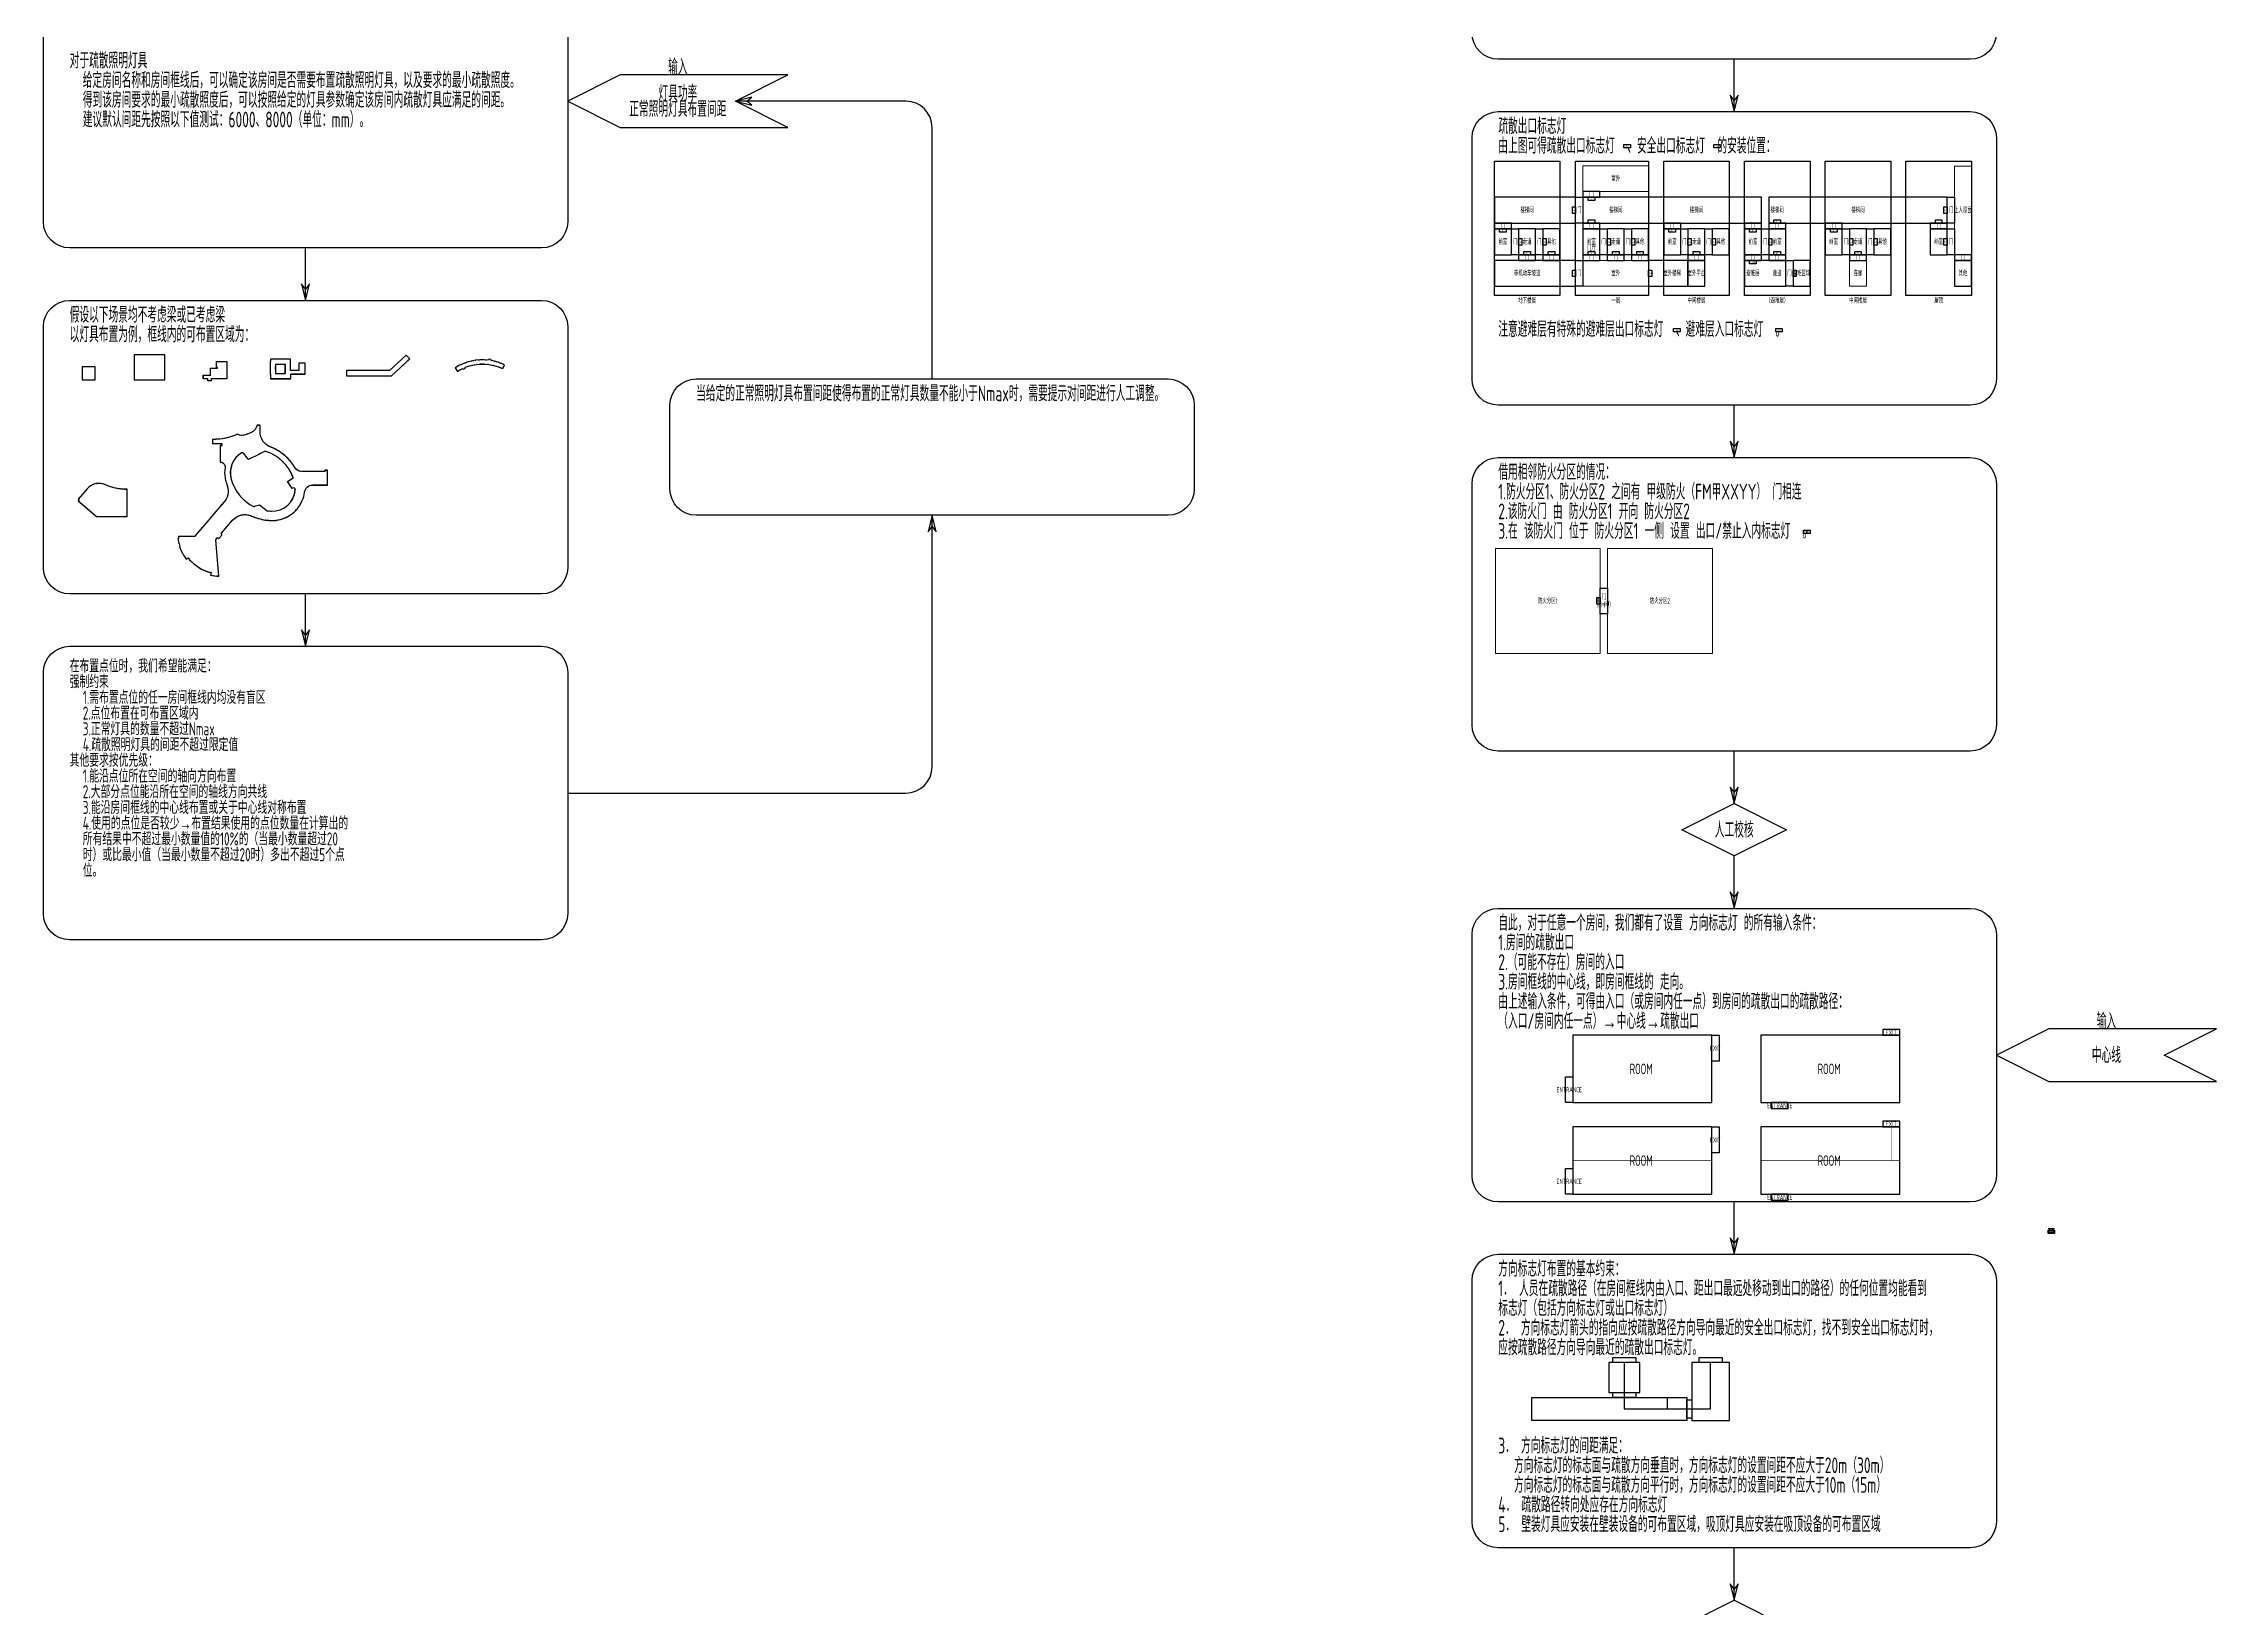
# Model space of a CAD drawing. Header units: millimetres. Extents: x -1582620 to 4754388, y -184455 to 3397362.
# Drawn here: x 1797128 to 2626128, y 1775311 to 2372496 of the extents above; entities that cross this region are included whole.
import ezdxf
from ezdxf.enums import TextEntityAlignment as Align

# ---------------------------------------------------------------- set-up
doc = ezdxf.new("R2010")
doc.units = ezdxf.units.MM
doc.header["$LTSCALE"] = 1000
doc.header["$MEASUREMENT"] = 0
doc.linetypes.add('HIDDEN', pattern=[0.375, 0.25, -0.125])
for name, color, linetype in [('AI-中心线', 132, 'HIDDEN'), ('E-LITE-LITE', 3, 'Continuous'), ('E-UNIV-DIAG', 2, 'Continuous'), ('E-UNIV-EL', 140, 'Continuous'), ('E-UNIV-NOTE', 6, 'Continuous'), ('MJ', 211, 'Continuous'), ('可布置区域（吸顶）', 3, 'Continuous'), ('房间框线', 30, 'Continuous'), ('门窗框线', 114, 'Continuous'), ('预估主要疏散路径', 82, 'Continuous'), ('预估辅助疏散路径', 71, 'Continuous')]:
    doc.layers.add(name, color=color, linetype=linetype)
doc.layers.add('AI-室外安全区域', color=3, linetype='Continuous', lineweight=20, plot=False)
doc.layers.add('AI-防火分区', color=1, linetype='Continuous', lineweight=20, plot=False)
doc.styles.add('TH-STYLE3', font='tssdeng.shx', dxfattribs={"width": 0.65, "bigfont": 'tssdchn.shx'})

# ---------------------------------------------------------------- blocks, each defined once
blk = doc.blocks.new('E-BFEL100')
blk.add_lwpolyline([(-2.5, 1.25), (2.5, 1.25), (2.5, -1.25), (-2.5, -1.25)], close=True)
at = {"layer": 'E-UNIV-EL', "style": 'TH-STYLE3', "width": 0.7}
blk.add_attdef('T', text='', height=1.8, dxfattribs=at).set_placement((0, 0), align=Align.MIDDLE)
blk = doc.blocks.new('E-BFEL102')
blk.add_lwpolyline([(-2.5, 1.25), (2.5, 1.25), (2.5, -1.25), (-2.5, -1.25)], close=True)
at = {"layer": 'E-UNIV-EL', "style": 'TH-STYLE3', "width": 0.7}
blk.add_attdef('T', text='', height=1.8, dxfattribs=at).set_placement((0, 0), align=Align.MIDDLE)
blk = doc.blocks.new('E-BFEL120')
blk.add_lwpolyline([(-2.5, 1.25), (2.5, 1.25), (2.5, -1.25), (-2.5, -1.25)], close=True)
at = {"layer": 'E-UNIV-EL', "style": 'TH-STYLE3', "width": 0.7}
blk.add_attdef('T', text='', height=1.8, dxfattribs=at).set_placement((0, 0), align=Align.MIDDLE)
blk = doc.blocks.new('E-BFEL122')
blk.add_lwpolyline([(-2.5, 1.25), (2.5, 1.25), (2.5, -1.25), (-2.5, -1.25)], close=True)
at = {"layer": 'E-UNIV-EL', "style": 'TH-STYLE3', "width": 0.7}
blk.add_attdef('T', text='', height=1.8, dxfattribs=at).set_placement((0, 0), align=Align.MIDDLE)
blk = doc.blocks.new('E-BFEL140')
blk.add_lwpolyline([(-2.5, 1.2), (2.5, 1.2), (2.5, -1.3), (-2.5, -1.3)], close=True)
at = {"layer": 'E-UNIV-EL'}
blk.add_line((0.2, 0.7), (-0.2, -0.7), dxfattribs=at)
at = {"layer": 'E-UNIV-EL', "style": 'TH-STYLE3', "width": 0.7}
for p in [(-1.3, 0), (1.2, 0)]:
    blk.add_attdef('T', text='', height=1.8, dxfattribs=at).set_placement(p, align=Align.MIDDLE)
blk = doc.blocks.new('E-BFEL201-1')
for p, q in [((-2.5, 2.5), (2.5, 2.5)), ((-1.25, 1.25), (-1.25, 2.5)), ((1.25, 1.25), (1.25, 2.5))]:
    blk.add_line(p, q)
blk.add_lwpolyline([(-2.5, 1.25), (2.5, 1.25), (2.5, -1.25), (-2.5, -1.25)], close=True)
at = {"layer": 'E-UNIV-EL'}
for p, q in [((-2, -1.25), (-2, 1.25)), ((-2, 0), (2, 0)), ((2, -1.25), (2, 1.25))]:
    blk.add_line(p, q, dxfattribs=at)
blk.add_lwpolyline([(0.5, 0, 0.75, 0, 0), (2, 0, 0, 0, 0)], format="xyseb", dxfattribs=at)

msp = doc.modelspace()

# ---------------------------------------------------------------- linework, layer by layer
at = {"layer": 'AI-中心线', "const_width": 50, "elevation": 0}
for points in [[(2380585.08, 1981221.12), (2433560.84, 1981221.12)], [(2452289.18, 1981221.12), (2505264.93, 1981221.12)]]:
    msp.add_lwpolyline(points, dxfattribs=at)
at = {"layer": 'AI-室外安全区域', "elevation": 0}
for points in [[(2409443.04, 2325849.56), (2384420.64, 2325849.56), (2384420.64, 2316008.23), (2409443.04, 2316008.23)], [(2532650.15, 2325638.65), (2526162.27, 2325638.65), (2526162.27, 2291903.69), (2532650.15, 2291903.69)], [(2409443.04, 2289692.74), (2384420.64, 2289692.74), (2384420.64, 2279851.41), (2409443.04, 2279851.41)], [(2492581.11, 2289692.74), (2486093.23, 2289692.74), (2486093.23, 2279851.41), (2492581.11, 2279851.41)]]:
    msp.add_lwpolyline(points, close=True, dxfattribs=at)
at = {"layer": 'AI-防火分区'}
for points in [[(2351003.19, 2139786.6), (2391003.19, 2139786.6), (2391003.19, 2179786.6), (2351003.19, 2179786.6)], [(2393782.58, 2139786.6), (2433782.58, 2139786.6), (2433782.58, 2179786.6), (2393782.58, 2179786.6)]]:
    msp.add_lwpolyline(points, close=True, dxfattribs=at)
at = {"layer": 'E-UNIV-DIAG', "elevation": 0}
for points in [[(2532127.73, 2366473.75), (2352127.73, 2366473.75, -0.414213562), (2342127.73, 2376473.75), (2342127.73, 2468473.75, -0.414213562), (2352127.73, 2478473.75), (2532127.73, 2478473.75, -0.414213562), (2542127.73, 2468473.75), (2542127.73, 2376473.75, -0.414213562)], [(1987127.73, 2294473.75), (1807127.73, 2294473.75, -0.414213562), (1797127.73, 2304473.75), (1797127.73, 2396473.75, -0.414213562), (1807127.73, 2406473.75), (1987127.73, 2406473.75, -0.414213562), (1997127.73, 2396473.75), (1997127.73, 2304473.75, -0.414213562)], [(2532127.73, 2234473.75), (2352127.73, 2234473.75, -0.414213562), (2342127.73, 2244473.75), (2342127.73, 2336473.75, -0.414213562), (2352127.73, 2346473.75), (2532127.73, 2346473.75, -0.414213562), (2542127.73, 2336473.75), (2542127.73, 2244473.75, -0.414213562)], [(1987127.73, 2162473.75), (1807127.73, 2162473.75, -0.414213562), (1797127.73, 2172473.75), (1797127.73, 2264473.75, -0.414213562), (1807127.73, 2274473.75), (1987127.73, 2274473.75, -0.414213562), (1997127.73, 2264473.75), (1997127.73, 2172473.75, -0.414213562)], [(2226127.73, 2192473.75), (2046127.73, 2192473.75, -0.414213562), (2036127.73, 2202473.75), (2036127.73, 2234473.75, -0.414213562), (2046127.73, 2244473.75), (2226127.73, 2244473.75, -0.414213562), (2236127.73, 2234473.75), (2236127.73, 2202473.75, -0.414213562)], [(2532127.73, 2102473.75), (2352127.73, 2102473.75, -0.414213562), (2342127.73, 2112473.75), (2342127.73, 2204473.75, -0.414213562), (2352127.73, 2214473.75), (2532127.73, 2214473.75, -0.414213562), (2542127.73, 2204473.75), (2542127.73, 2112473.75, -0.414213562)], [(1987127.73, 2030473.75), (1807127.73, 2030473.75, -0.414213562), (1797127.73, 2040473.75), (1797127.73, 2132473.75, -0.414213562), (1807127.73, 2142473.75), (1987127.73, 2142473.75, -0.414213562), (1997127.73, 2132473.75), (1997127.73, 2040473.75, -0.414213562)], [(2532127.73, 1930473.75), (2352127.73, 1930473.75, -0.414213562), (2342127.73, 1940473.75), (2342127.73, 2032473.75, -0.414213562), (2352127.73, 2042473.75), (2532127.73, 2042473.75, -0.414213562), (2542127.73, 2032473.75), (2542127.73, 1940473.75, -0.414213562)], [(2532127.73, 1798473.75), (2352127.73, 1798473.75, -0.414213562), (2342127.73, 1808473.75), (2342127.73, 1900473.75, -0.414213562), (2352127.73, 1910473.75), (2532127.73, 1910473.75, -0.414213562), (2542127.73, 1900473.75), (2542127.73, 1808473.75, -0.414213562)]]:
    msp.add_lwpolyline(points, format="xyb", close=True, dxfattribs=at)
for points in [[(2442127.73, 2346473.75), (2442127.73, 2366473.75)], [(2061127.73, 2350473.75), (2067403.97, 2348973.75), (2065403.97, 2350473.75), (2067403.97, 2351973.75), (2061127.73, 2350473.75)], [(2442127.73, 2346473.75), (2443627.73, 2352749.99), (2442127.73, 2350749.99), (2440627.73, 2352749.99), (2442127.73, 2346473.75)], [(1897127.73, 2274473.75), (1897127.73, 2294473.75)], [(1897127.73, 2274473.75), (1898627.73, 2280749.99), (1897127.73, 2278749.99), (1895627.73, 2280749.99), (1897127.73, 2274473.75)], [(2442127.73, 2214473.75), (2442127.73, 2234473.75)], [(2442127.73, 2214473.75), (2443627.73, 2220749.99), (2442127.73, 2218749.99), (2440627.73, 2220749.99), (2442127.73, 2214473.75)], [(2136127.73, 2192473.75), (2134627.73, 2186197.51), (2136127.73, 2188197.51), (2137627.73, 2186197.51), (2136127.73, 2192473.75)], [(1897127.73, 2142473.75), (1897127.73, 2162473.75)], [(1897127.73, 2142473.75), (1898627.73, 2148749.99), (1897127.73, 2146749.99), (1895627.73, 2148749.99), (1897127.73, 2142473.75)], [(2442127.73, 2082473.75), (2442127.73, 2102473.75)], [(2442127.73, 2082473.75), (2443627.73, 2088749.99), (2442127.73, 2086749.99), (2440627.73, 2088749.99), (2442127.73, 2082473.75)], [(2442127.73, 2042473.75), (2442127.73, 2062473.75)], [(2442127.73, 2042473.75), (2443627.73, 2048749.99), (2442127.73, 2046749.99), (2440627.73, 2048749.99), (2442127.73, 2042473.75)], [(2442127.73, 1910473.75), (2442127.73, 1930473.75)], [(2442127.73, 1910473.75), (2443627.73, 1916749.99), (2442127.73, 1914749.99), (2440627.73, 1916749.99), (2442127.73, 1910473.75)], [(2442127.73, 1778473.75), (2442127.73, 1798473.75)], [(2442127.73, 1778473.75), (2443627.73, 1784749.99), (2442127.73, 1782749.99), (2440627.73, 1784749.99), (2442127.73, 1778473.75)]]:
    msp.add_lwpolyline(points, dxfattribs=at)
at = {"layer": 'E-UNIV-DIAG', "color": 3, "elevation": 0}
for points in [[(2017127.73, 2340473.75), (2081127.73, 2340473.75), (2061127.73, 2350473.75), (2081127.73, 2360473.75), (2017127.73, 2360473.75), (1997127.73, 2350473.75)], [(2562127.73, 1976473.75), (2626127.73, 1976473.75), (2606127.73, 1986473.75), (2626127.73, 1996473.75), (2562127.73, 1996473.75), (2542127.73, 1986473.75)]]:
    msp.add_lwpolyline(points, close=True, dxfattribs=at)
at = {"layer": 'E-UNIV-DIAG', "elevation": 0}
for points in [[(2136127.73, 2244473.75), (2136127.73, 2340473.75, 0.414213562), (2126127.73, 2350473.75), (2061127.73, 2350473.75)], [(1997127.73, 2086473.75), (2126127.73, 2086473.75, 0.414213562), (2136127.73, 2096473.75), (2136127.73, 2192473.75)]]:
    msp.add_lwpolyline(points, format="xyb", dxfattribs=at)
for points in [[(2442127.73, 2082473.75), (2462127.73, 2072473.75), (2442127.73, 2062473.75), (2422127.73, 2072473.75)], [(2442127.73, 1778473.75), (2462127.73, 1768473.75), (2442127.73, 1758473.75), (2422127.73, 1768473.75)]]:
    msp.add_lwpolyline(points, close=True, dxfattribs=at)
at = {"layer": 'MJ', "elevation": 0}
for points in [[(2350618.87, 2327624.72), (2375641.26, 2327624.72), (2375641.26, 2276287.14), (2350618.87, 2276287.14)], [(2381641.26, 2327624.72), (2409443.04, 2327624.72), (2409443.04, 2276287.14), (2381641.26, 2276287.14)], [(2415222.42, 2327624.72), (2440244.81, 2327624.72), (2440244.81, 2276287.14), (2415222.42, 2276287.14)], [(2446024.2, 2327624.72), (2471046.59, 2327624.72), (2471046.59, 2276287.14), (2446024.2, 2276287.14)], [(2476825.97, 2327624.72), (2501848.37, 2327624.72), (2501848.37, 2276287.14), (2476825.97, 2276287.14)], [(2507627.75, 2327624.72), (2532650.15, 2327624.72), (2532650.15, 2276287.14), (2507627.75, 2276287.14)]]:
    msp.add_lwpolyline(points, close=True, dxfattribs=at)
at = {"layer": '可布置区域（吸顶）', "const_width": 50, "elevation": 0}
for points in [[(1812112.9, 2244341.02), (1816712.9, 2244341.02), (1816712.9, 2248941.02), (1812112.9, 2248941.02)], [(1843191.36, 2253491.02), (1831991.36, 2253491.02), (1831991.36, 2244341.02), (1843191.36, 2244341.02)], [(1866900.54, 2250918.35), (1866900.54, 2244768.34), (1860900.54, 2244768.34), (1860900.54, 2243968.34), (1860000.54, 2243968.34), (1860000.54, 2244768.34), (1858300.54, 2244768.34), (1858300.54, 2245668.34), (1861000.54, 2245668.34), (1861000.54, 2248418.34), (1863700.54, 2248418.34), (1863700.54, 2249018.34), (1863300.57, 2249018.34), (1863300.57, 2250918.34)], [(1891293.07, 2244758.26), (1891293.07, 2246558.26), (1896793.07, 2246558.26), (1896793.07, 2250358.26), (1894693.07, 2250358.26), (1894693.07, 2247558.26), (1891193.07, 2247558.26), (1891193.07, 2251858.26), (1883893.07, 2251858.26), (1883893.07, 2250908.26), (1883793.07, 2250908.26), (1883793.07, 2246508.26), (1883893.07, 2246508.26), (1883893.07, 2244758.26)], [(1889593.07, 2246358.26), (1889593.07, 2250258.26), (1885493.07, 2250258.26), (1885493.07, 2249308.26), (1885393.07, 2249308.26), (1885393.07, 2248108.26), (1885493.07, 2248108.26), (1885493.07, 2246358.26)], [(1935461.36, 2253310.1), (1929224.51, 2247487.81), (1912886.69, 2247487.81), (1912886.69, 2245887.81), (1929855.27, 2245887.81), (1936553.19, 2252140.53)]]:
    msp.add_lwpolyline(points, close=True, dxfattribs=at)
for points in [[(1957200.44, 2248781.33), (1957346.2, 2248470.88), (1957892.93, 2248718.18), (1957750.69, 2249021.12, -0.212102622), (1972255.24, 2248675.3), (1972780.51, 2249754.31, 0.070031845), (1967706.18, 2251339.1), (1967745.7, 2251671.35), (1967150.9, 2251750.65), (1967112.42, 2251427.11, 0.175108674), (1954451.51, 2248658.33), (1955101.61, 2247649.6, -0.033395632)], [(1848864, 2184188.42), (1848864.01, 2183438.47), (1848649.26, 2183438.47), (1848671.45, 2183226.62), (1848801.71, 2182354.78), (1848904.38, 2181860.22), (1849088.28, 2181903.86), (1849447.05, 2180529.87), (1849265.83, 2180477.04), (1849482.44, 2179805.54), (1849739.92, 2179149.52), (1849827.94, 2179186.91, 0.059951782), (1851640.84, 2175947.27), (1852296.26, 2176471.89), (1853051.75, 2175558.88, 0.126557957), (1860294.73, 2170950.32), (1860656.53, 2170858.26), (1860663.84, 2170889.71), (1861345.69, 2170731.34), (1861123.41, 2169774.31), (1861520.43, 2169693.87), (1862391.52, 2169567.78), (1863289.22, 2169490.3), (1863815.49, 2169473.9), (1862615.75, 2183121.27), (1863558.78, 2184214.07), (1864013.03, 2183822.08), (1864964.14, 2184924.25), (1864964.14, 2185228.72), (1864660.49, 2185490.75), (1869144.95, 2190687.44, -0.152021144), (1872373.6, 2192698.64, -0.072967074), (1874220.5, 2192902.05, -0.095966598), (1876592.2, 2192353.41, 0.034470114), (1879138.44, 2191424.64, 0.033817269), (1881787.83, 2190850.96, 0.022950863), (1883561.51, 2190673.47, 0.026844083), (1884954.56, 2190660.86, 0.036888367), (1886712.7, 2190869.95, 0.063254514), (1889665.47, 2191843.41, 0.055680586), (1891952.83, 2193264.88, 0.040683964), (1893421.48, 2194629.26, 0.036628578), (1894517.8, 2196019.8, 0.014108749), (1894897.66, 2196617.42, 0.03662859), (1895691.32, 2198200.34, 0.063674577), (1896514.9, 2201242.84, -0.373664358), (1899884.07, 2204188.42), (1905314.14, 2204188.42), (1905314.14, 2209438.42), (1904614.14, 2209438.42), (1904614.14, 2208988.42), (1895711.12, 2208988.42, -0.263529203), (1892794.4, 2210640.43, 0.034531757), (1891335.9, 2212731.02, 0.024331231), (1890152.7, 2214061.59, 0.081947128), (1885308.67, 2217606.64, 0.024331231), (1883682.58, 2218332.02, -0.307447273), (1879564.14, 2224309.46), (1879564.14, 2226588.42), (1878766.41, 2226588.42, -0.235006875), (1876513.79, 2223925.9), (1874513.79, 2223063.85, -0.225770469), (1871152.02, 2223188.73, -0.105146381), (1861814.14, 2221236.84), (1861814.14, 2220038.42), (1865364.14, 2220038.42), (1865364.14, 2218838.42), (1864764.14, 2218838.42), (1864764.14, 2212933.09, -0.440974856), (1866588.79, 2210598.09, 0.086633803), (1866609.73, 2206794.49, 0.033564408), (1867037.76, 2205085.77, 0.008192837), (1867432.66, 2203928.84, -0.290445672), (1865886.33, 2197014.36, 0.03686388), (1864725.16, 2195667.95), (1862290.97, 2192847.15), (1861114.99, 2191484.4), (1854818.96, 2184188.42)], [(1879522.7, 2196201.58), (1882333.64, 2194005.44, 0.026613499), (1884093.58, 2193852.97, 0.404993096), (1893392.32, 2202167.5, 0.625617876), (1892018.53, 2202961.98), (1890534.92, 2205336.25), (1892674.06, 2206672.93, 0.236692038), (1881958.81, 2217029.66, 0.196520459), (1881317.84, 2216975.35, -0.000160731), (1875526.3, 2214016.57, -0.358308857), (1875340.03, 2214057.46, -0.000187057), (1873627.58, 2216235.98, 0.381789356), (1872512.41, 2216433.81, 0.320902462), (1868459.29, 2206736.65, 0.22922884), (1877501.36, 2195458.88, -0.199962635)], [(1810683.17, 2198673.75), (1811023.85, 2198379.75), (1810698.91, 2198003.2), (1817452.81, 2192174.95), (1828891.26, 2192174.95), (1828891.26, 2202186.29, -0.017678593), (1827845.16, 2202211.49, -0.020165528), (1826038.07, 2202392.36, -0.070822888), (1820675.1, 2203943.2, 0.097129433), (1818555.45, 2204437.84, 0.072777057), (1816823.83, 2204247.12, 0.153489639), (1813926.67, 2202432.38)]]:
    msp.add_lwpolyline(points, format="xyb", close=True, dxfattribs=at)
at = {"layer": '房间框线', "elevation": 0}
for points in [[(2381641.26, 2313797.29), (2350618.87, 2313797.29), (2350618.87, 2303955.96), (2381641.26, 2303955.96)], [(2452512.07, 2313797.29), (2384420.64, 2313797.29), (2384420.64, 2303955.96), (2452512.07, 2303955.96)], [(2523382.89, 2313797.29), (2455291.46, 2313797.29), (2455291.46, 2303955.96), (2523382.89, 2303955.96)], [(2357106.74, 2301745.02), (2350618.87, 2301745.02), (2350618.87, 2291903.69), (2357106.74, 2291903.69)], [(2366374, 2301745.02), (2359886.12, 2301745.02), (2359886.12, 2291903.69), (2366374, 2291903.69)], [(2375641.26, 2301745.02), (2369153.38, 2301745.02), (2369153.38, 2291903.69), (2375641.26, 2291903.69)], [(2390908.52, 2301745.02), (2384420.64, 2301745.02), (2384420.64, 2291903.69), (2390908.52, 2291903.69)], [(2400175.78, 2301745.02), (2393687.9, 2301745.02), (2393687.9, 2291903.69), (2400175.78, 2291903.69)], [(2409443.04, 2301745.02), (2402955.16, 2301745.02), (2402955.16, 2291903.69), (2409443.04, 2291903.69)], [(2421710.3, 2301745.02), (2415222.42, 2301745.02), (2415222.42, 2291903.69), (2421710.3, 2291903.69)], [(2430977.56, 2301745.02), (2424489.68, 2301745.02), (2424489.68, 2291903.69), (2430977.56, 2291903.69)], [(2440244.81, 2301745.02), (2433756.94, 2301745.02), (2433756.94, 2291903.69), (2440244.81, 2291903.69)], [(2452512.07, 2301745.02), (2446024.2, 2301745.02), (2446024.2, 2291903.69), (2452512.07, 2291903.69)], [(2461779.33, 2301745.02), (2455291.46, 2301745.02), (2455291.46, 2291903.69), (2461779.33, 2291903.69)], [(2483313.85, 2301745.02), (2476825.97, 2301745.02), (2476825.97, 2291903.69), (2483313.85, 2291903.69)], [(2492581.11, 2301745.02), (2486093.23, 2301745.02), (2486093.23, 2291903.69), (2492581.11, 2291903.69)], [(2501848.37, 2301745.02), (2495360.49, 2301745.02), (2495360.49, 2291903.69), (2501848.37, 2291903.69)], [(2523382.89, 2301745.02), (2516895.01, 2301745.02), (2516895.01, 2291903.69), (2523382.89, 2291903.69)], [(2381641.26, 2289692.74), (2350618.87, 2289692.74), (2350618.87, 2279851.41), (2381641.26, 2279851.41)], [(2424489.68, 2289692.74), (2409443.04, 2289692.74), (2409443.04, 2279851.41), (2424489.68, 2279851.41)], [(2430977.56, 2289692.74), (2424489.68, 2289692.74), (2424489.68, 2279851.41), (2430977.56, 2279851.41)], [(2461779.33, 2289692.74), (2446024.2, 2289692.74), (2446024.2, 2279851.41), (2461779.33, 2279851.41)], [(2471046.59, 2289692.74), (2464558.71, 2289692.74), (2464558.71, 2279851.41), (2471046.59, 2279851.41)], [(2532650.15, 2289692.74), (2526162.27, 2289692.74), (2526162.27, 2279851.41), (2532650.15, 2279851.41)], [(1811912.9, 2244141.02), (1816912.9, 2244141.02), (1816912.9, 2249141.02), (1811912.9, 2249141.02)], [(1843391.36, 2253691.02), (1831791.36, 2253691.02), (1831791.36, 2244141.02), (1843391.36, 2244141.02)], [(1891493.07, 2244558.26), (1891493.07, 2246358.26), (1896993.07, 2246358.26), (1896993.07, 2250558.26), (1894493.07, 2250558.26), (1894493.07, 2247758.26), (1891393.07, 2247758.26), (1891393.07, 2252058.26), (1883693.07, 2252058.26), (1883693.07, 2251108.26), (1883593.07, 2251108.26), (1883593.07, 2246308.26), (1883693.07, 2246308.26), (1883693.07, 2244558.26)], [(1889393.07, 2246558.26), (1889393.07, 2250058.26), (1885693.07, 2250058.26), (1885693.07, 2249108.26), (1885593.07, 2249108.26), (1885593.07, 2248308.26), (1885693.07, 2248308.26), (1885693.07, 2246558.26)], [(1935471.07, 2253592.78), (1929145.67, 2247687.81), (1912686.69, 2247687.81), (1912686.69, 2245687.81), (1929934.11, 2245687.81), (1936835.87, 2252130.81)], [(2433560.84, 1994062.45), (2380585.08, 1994062.45), (2380585.08, 1968379.79), (2433560.84, 1968379.79)], [(2505264.93, 1994062.45), (2452289.18, 1994062.45), (2452289.18, 1968379.79), (2505264.93, 1968379.79)], [(2433560.84, 1959062.45), (2380585.08, 1959062.45), (2380585.08, 1933379.79), (2433560.84, 1933379.79)], [(2505264.93, 1959062.45), (2452289.18, 1959062.45), (2452289.18, 1933379.79), (2505264.93, 1933379.79)]]:
    msp.add_lwpolyline(points, close=True, dxfattribs=at)
msp.add_lwpolyline([(1867100.54, 2251118.34), (1867100.54, 2244568.34), (1861100.54, 2244568.34), (1861100.54, 2243768.34), (1859800.54, 2243768.34), (1859800.54, 2244568.34), (1858100.54, 2244568.34), (1858100.54, 2245868.34), (1860800.54, 2245868.34), (1860800.54, 2248618.34), (1863500.54, 2248618.34), (1863500.54, 2248818.34), (1863100.57, 2248818.34), (1863100.57, 2251118.34), (1867100.54, 2251118.35)], dxfattribs=at)
msp.add_lwpolyline([(1957103.92, 2248516.31), (1957248.96, 2248207.38), (1958160.18, 2248619.56), (1958021.15, 2248915.66, -0.211933231), (1972348.02, 2248408.94), (1973048.34, 2249847.54, 0.070172183), (1967927.26, 2251504.49), (1967967.59, 2251843.54), (1966976.26, 2251975.7), (1966937.63, 2251650.87, 0.175101834), (1954174.48, 2248718.98), (1955041.24, 2247374.09, -0.033395632), (1957103.92, 2248516.31, 0.033395632)], format="xyb", dxfattribs=at)
for points in [[(1848663.99, 2184388.42), (1848664.01, 2183638.47), (1848427.21, 2183638.47), (1848473, 2183201.41), (1848604.74, 2182319.65), (1848750.38, 2181618.12), (1848944.17, 2181664.11), (1849204.41, 2180667.46), (1849012.32, 2180611.46), (1849294, 2179738.24), (1849625.21, 2178894.36), (1849629.12, 2178885.16), (1849721.17, 2178924.26, 0.060061963), (1851603.56, 2175661.25), (1852267.62, 2176192.79), (1852901.55, 2175426.69, 0.126743345), (1860239.05, 2170758.12), (1860799.67, 2170615.46), (1860805.17, 2170614.19), (1860813.4, 2170649.65), (1861105.62, 2170581.78), (1860882.05, 2169619.14), (1861486.22, 2169496.74), (1862368.58, 2169369.02), (1863277.5, 2169290.56), (1864034.46, 2169266.98), (1862822.38, 2183054.59), (1863579.53, 2183931.99), (1864033.78, 2183540), (1865164.14, 2184849.88), (1865164.14, 2185320.3), (1864942.57, 2185511.51), (1869296.36, 2190556.78, -0.152021144), (1872424.12, 2192505.13, -0.072967074), (1874213.31, 2192702.18, -0.095966598), (1876510.89, 2192170.69, 0.034470114), (1879083.01, 2191232.48, 0.033817269), (1881758.81, 2190653.08, 0.022939562), (1883549.86, 2190473.81, 0.026827212), (1884963.48, 2190461.06, 0.036888367), (1886750.88, 2190673.63, 0.063254514), (1889751.53, 2191662.87, 0.055680586), (1892076.6, 2193107.78, 0.040683964), (1893569.06, 2194494.28, 0.036628578), (1894683.5, 2195907.79, 0.014108749), (1895069.41, 2196514.94, 0.03662859), (1895876.18, 2198124.01, 0.063674577), (1896713.02, 2201215.49, -0.373636224), (1899884.39, 2203988.42), (1905514.14, 2203988.42), (1905514.14, 2209638.42), (1904414.14, 2209638.42), (1904414.14, 2209188.42), (1895711.12, 2209188.42, -0.263529203), (1892965.93, 2210743.28, 0.034531757), (1891491.64, 2212856.5, 0.024331231), (1890295.52, 2214201.6, 0.081947128), (1885398.94, 2217785.12, 0.024331231), (1883755.08, 2218518.42, -0.307417986), (1879764.14, 2224310.14), (1879764.14, 2226788.42), (1878606.16, 2226788.42, -0.246120268), (1876434.63, 2224109.56), (1874434.63, 2223247.51, -0.232535743), (1871160.5, 2223411.31, -0.108464558), (1861614.14, 2221438.42), (1861614.14, 2219838.42), (1865164.14, 2219838.42), (1865164.14, 2219038.42), (1864564.14, 2219038.42), (1864564.14, 2212738.42, -0.471872406), (1866391.58, 2210631.4, 0.086633803), (1866412.9, 2206759.01, 0.033564408), (1866847.45, 2205024.27, 0.008192837), (1867244.47, 2203861.14, -0.290445672), (1865744.91, 2197155.77, 0.036712269), (1864568.93, 2195793.03), (1862139.55, 2192977.81), (1860963.57, 2191615.06), (1854727.38, 2184388.42)], [(1879596.25, 2196397.92), (1882414.4, 2194196.14, 0.025809068), (1884100.91, 2194052.84, 0.405015708), (1893192.83, 2202181.81, 0.630813976), (1892122.05, 2202790.46, -0.025087001), (1891955.07, 2202686.12), (1890259.33, 2205399.88), (1892431.66, 2206757.3, 0.234123038), (1881899.03, 2216838.81, 0.196520459), (1881408.89, 2216797.27, -0.000160731), (1875617.23, 2213838.44, -0.358308857), (1875182.84, 2213933.81, -0.000187057), (1873470.3, 2216112.44, 0.381789356), (1872617.61, 2216263.7, 0.320902462), (1868654.24, 2206781.29, 0.227112064), (1877468.43, 2195696.65, -0.193706044)], [(1810401.09, 2198652.99), (1810741.77, 2198359), (1810416.83, 2197982.45), (1817378.45, 2191974.95), (1829091.26, 2191974.95), (1829091.26, 2202389.96, -0.021143232), (1827857.04, 2202411.13, -0.020165528), (1826065.99, 2202590.41, -0.070822888), (1820757.18, 2204125.58, 0.097129433), (1818562.57, 2204637.71, 0.072777057), (1816773.39, 2204440.66, 0.15346618), (1813774.9, 2202562.64)]]:
    msp.add_lwpolyline(points, format="xyb", close=True, dxfattribs=at)
at = {"layer": '房间框线'}
for points in [[(2406177.16, 1869200.86), (2394235.61, 1869200.86), (2394235.61, 1857751.89), (2406177.16, 1857751.89)], [(2425959.47, 1847087.22), (2440302.81, 1847087.22), (2440302.81, 1869200.86), (2425959.47, 1869200.86)], [(2364912.77, 1855827.78), (2424035.36, 1855827.78), (2424035.36, 1847087.22), (2364912.77, 1847087.22)]]:
    msp.add_lwpolyline(points, close=True, dxfattribs=at)
at = {"layer": '门窗框线', "elevation": 0}
for points in [[(2381641.26, 2313797.29), (2384420.64, 2313797.29), (2384420.64, 2303955.96), (2381641.26, 2303955.96)], [(2390908.52, 2316008.23), (2384420.64, 2316008.23), (2384420.64, 2313797.29), (2390908.52, 2313797.29)], [(2523382.89, 2313797.29), (2526162.27, 2313797.29), (2526162.27, 2303955.96), (2523382.89, 2303955.96)], [(2357106.74, 2303955.96), (2350618.87, 2303955.96), (2350618.87, 2301745.02), (2357106.74, 2301745.02)], [(2357106.74, 2301745.02), (2359886.12, 2301745.02), (2359886.12, 2291903.69), (2357106.74, 2291903.69)], [(2366374, 2301745.02), (2369153.38, 2301745.02), (2369153.38, 2291903.69), (2366374, 2291903.69)], [(2390908.52, 2303955.96), (2384420.64, 2303955.96), (2384420.64, 2301745.02), (2390908.52, 2301745.02)], [(2390908.52, 2301745.02), (2393687.9, 2301745.02), (2393687.9, 2291903.69), (2390908.52, 2291903.69)], [(2400175.78, 2301745.02), (2402955.16, 2301745.02), (2402955.16, 2291903.69), (2400175.78, 2291903.69)], [(2421710.3, 2303955.96), (2415222.42, 2303955.96), (2415222.42, 2301745.02), (2421710.3, 2301745.02)], [(2421710.3, 2301745.02), (2424489.68, 2301745.02), (2424489.68, 2291903.69), (2421710.3, 2291903.69)], [(2430977.56, 2301745.02), (2433756.94, 2301745.02), (2433756.94, 2291903.69), (2430977.56, 2291903.69)], [(2452512.07, 2303955.96), (2446024.2, 2303955.96), (2446024.2, 2301745.02), (2452512.07, 2301745.02)], [(2452512.07, 2301745.02), (2455291.46, 2301745.02), (2455291.46, 2291903.69), (2452512.07, 2291903.69)], [(2461779.33, 2303955.96), (2455291.46, 2303955.96), (2455291.46, 2301745.02), (2461779.33, 2301745.02)], [(2483313.85, 2303955.96), (2476825.97, 2303955.96), (2476825.97, 2301745.02), (2483313.85, 2301745.02)], [(2483313.85, 2301745.02), (2486093.23, 2301745.02), (2486093.23, 2291903.69), (2483313.85, 2291903.69)], [(2492581.11, 2301745.02), (2495360.49, 2301745.02), (2495360.49, 2291903.69), (2492581.11, 2291903.69)], [(2523382.89, 2303955.96), (2516895.01, 2303955.96), (2516895.01, 2301745.02), (2523382.89, 2301745.02)], [(2523382.89, 2301745.02), (2526162.27, 2301745.02), (2526162.27, 2291903.69), (2523382.89, 2291903.69)], [(2366374, 2291903.69), (2359886.12, 2291903.69), (2359886.12, 2289692.74), (2366374, 2289692.74)], [(2375641.26, 2291903.69), (2369153.38, 2291903.69), (2369153.38, 2289692.74), (2375641.26, 2289692.74)], [(2381641.26, 2289692.74), (2384420.64, 2289692.74), (2384420.64, 2279851.41), (2381641.26, 2279851.41)], [(2390908.52, 2291903.69), (2384420.64, 2291903.69), (2384420.64, 2289692.74), (2390908.52, 2289692.74)], [(2400175.78, 2291903.69), (2393687.9, 2291903.69), (2393687.9, 2289692.74), (2400175.78, 2289692.74)], [(2409443.04, 2291903.69), (2402955.16, 2291903.69), (2402955.16, 2289692.74), (2409443.04, 2289692.74)], [(2430977.56, 2291903.69), (2424489.68, 2291903.69), (2424489.68, 2289692.74), (2430977.56, 2289692.74)], [(2452512.07, 2291903.69), (2446024.2, 2291903.69), (2446024.2, 2289692.74), (2452512.07, 2289692.74)], [(2461779.33, 2291903.69), (2455291.46, 2291903.69), (2455291.46, 2289692.74), (2461779.33, 2289692.74)], [(2461779.33, 2289692.74), (2464558.71, 2289692.74), (2464558.71, 2279851.41), (2461779.33, 2279851.41)], [(2492581.11, 2291903.69), (2486093.23, 2291903.69), (2486093.23, 2289692.74), (2492581.11, 2289692.74)], [(2532650.15, 2291903.69), (2526162.27, 2291903.69), (2526162.27, 2289692.74), (2532650.15, 2289692.74)], [(2433560.84, 1994062.45), (2436340.22, 1994062.45), (2436340.22, 1984221.12), (2433560.84, 1984221.12)], [(2505264.93, 1996273.39), (2498777.05, 1996273.39), (2498777.05, 1994062.45), (2505264.93, 1994062.45)], [(2377805.7, 1978221.12), (2380585.08, 1978221.12), (2380585.08, 1968379.79), (2377805.7, 1968379.79)], [(2462739.46, 1968379.79), (2456251.58, 1968379.79), (2456251.58, 1966168.85), (2462739.46, 1966168.85)], [(2433560.84, 1959062.45), (2436340.22, 1959062.45), (2436340.22, 1949221.12), (2433560.84, 1949221.12)], [(2505264.93, 1961273.39), (2498777.05, 1961273.39), (2498777.05, 1959062.45), (2505264.93, 1959062.45)], [(2377805.7, 1943221.12), (2380585.08, 1943221.12), (2380585.08, 1933379.79), (2377805.7, 1933379.79)], [(2462739.46, 1933379.79), (2456251.58, 1933379.79), (2456251.58, 1931168.85), (2462739.46, 1931168.85)]]:
    msp.add_lwpolyline(points, close=True, dxfattribs=at)
at = {"layer": '门窗框线'}
for points in [[(2391003.19, 2164707.26), (2393782.58, 2164707.26), (2393782.58, 2154865.93), (2391003.19, 2154865.93)], [(2404576.67, 1871124.97), (2404576.67, 1869200.86), (2395836.1, 1869200.86), (2395836.1, 1871124.97)], [(2437501.43, 1871124.97), (2437501.43, 1869200.86), (2428760.86, 1869200.86), (2428760.86, 1871124.97)], [(2404576.67, 1857751.89), (2404576.67, 1855827.78), (2395836.1, 1855827.78), (2395836.1, 1857751.89)], [(2425959.47, 1847992.11), (2424035.36, 1847992.11), (2424035.36, 1854922.89), (2425959.47, 1854922.89)]]:
    msp.add_lwpolyline(points, close=True, dxfattribs=at)
at = {"layer": '预估主要疏散路径', "const_width": 200, "elevation": 0}
for points in [[(2380585.08, 1946221.12), (2433560.84, 1946221.12)], [(2452289.18, 1946221.12), (2505264.93, 1946221.12)]]:
    msp.add_lwpolyline(points, dxfattribs=at)
at = {"layer": '预估主要疏散路径'}
for points in [[(2400206.38, 1869200.86), (2400206.38, 1851457.5), (2433131.14, 1851457.5), (2433131.14, 1869200.86)], [(2416668.76, 1851457.5), (2416668.76, 1855827.78)]]:
    msp.add_lwpolyline(points, dxfattribs=at)
at = {"layer": '预估辅助疏散路径', "const_width": 200, "elevation": 0}
for points in [[(2502020.99, 1946221.12), (2502020.99, 1959062.45)], [(2433560.84, 1946221.12), (2433560.84, 1954141.79)]]:
    msp.add_lwpolyline(points, dxfattribs=at)

# ---------------------------------------------------------------- block references
at = {"layer": 'E-LITE-LITE', "xscale": 500, "yscale": 500, "zscale": 500}
for name, p, values in [('E-BFEL100', (2401324.76, 2333298.29), {'T': 'E'}), ('E-BFEL102', (2435574.76, 2333298.29), {'T': 'S'}), ('E-BFEL102', (2387664.58, 2313172.29, 0), {'T': 'S'}), ('E-BFEL100', (2387664.58, 2304580.96, 0), {'T': 'E'}), ('E-BFEL100', (2458535.39, 2304580.96, 0), {'T': 'E'}), ('E-BFEL100', (2520138.95, 2304580.96, 0), {'T': 'E'}), ('E-BFEL100', (2353862.8, 2301120.02, 0), {'T': 'E'}), ('E-BFEL100', (2418466.36, 2301120.02, 0), {'T': 'E'}), ('E-BFEL100', (2449268.14, 2301120.02, 0), {'T': 'E'}), ('E-BFEL100', (2480141.89, 2301120.02, 0), {'T': 'E'}), ('E-BFEL100', (2363130.06, 2292528.69, 0), {'T': 'E'}), ('E-BFEL100', (2372397.32, 2292528.69, 0), {'T': 'E'}), ('E-BFEL102', (2387664.58, 2292528.69, 0), {'T': 'S'}), ('E-BFEL102', (2396931.84, 2292528.69, 0), {'T': 'S'}), ('E-BFEL102', (2406199.1, 2292528.69, 0), {'T': 'S'}), ('E-BFEL102', (2427733.62, 2292528.69, 0), {'T': 'S'}), ('E-BFEL122', (2449268.14, 2289067.74, 0), {'T': 'RO'}), ('E-BFEL120', (2458535.39, 2292528.69, 0), {'T': 'RI'}), ('E-BFEL102', (2489337.17, 2292528.69, 0), {'T': 'S'}), ('E-BFEL120', (2420200.02, 2263100.6), {'T': 'RI'}), ('E-BFEL122', (2459200.02, 2263100.6), {'T': 'RO'})]:
    msp.add_blockref(name, p, dxfattribs=at).add_auto_attribs(values)
at = {"layer": 'E-LITE-LITE', "xscale": 500, "yscale": 500, "zscale": 500, "rotation": 90}
for name, p, values in [('E-BFEL100', (2381016.26, 2308876.63, 0), {'T': 'E'}), ('E-BFEL102', (2522757.89, 2308876.63, 0), {'T': 'S'}), ('E-BFEL100', (2360511.12, 2296824.35, 0), {'T': 'E'}), ('E-BFEL100', (2369778.38, 2296824.35, 0), {'T': 'E'}), ('E-BFEL100', (2394312.9, 2296824.35, 0), {'T': 'E'}), ('E-BFEL100', (2403580.16, 2296824.35, 0), {'T': 'E'}), ('E-BFEL100', (2425114.68, 2296824.35, 0), {'T': 'E'}), ('E-BFEL100', (2434381.94, 2296824.35, 0), {'T': 'E'}), ('E-BFEL100', (2455916.46, 2296824.35, 0), {'T': 'E'}), ('E-BFEL100', (2486718.23, 2296824.35, 0), {'T': 'E'}), ('E-BFEL100', (2495985.49, 2296824.35, 0), {'T': 'E'}), ('E-BFEL102', (2522757.89, 2296824.35, 0), {'T': 'S'}), ('E-BFEL102', (2381016.26, 2284772.08, 0), {'T': 'S'}), ('E-BFEL102', (2410068.04, 2284772.08, 0), {'T': 'S'}), ('E-BFEL100', (2465183.71, 2284772.08, 0), {'T': 'E'})]:
    msp.add_blockref(name, p, dxfattribs=at).add_auto_attribs(values)
at = {"layer": 'E-LITE-LITE'}
ref = msp.add_blockref('E-BFEL140', (2469852.67, 2186119.7), dxfattribs=dict(at, xscale=500, yscale=500, zscale=500))
ref.add_attrib('T', 'N', dxfattribs={"layer": 'E-UNIV-EL', "height": 900, "style": 'TH-STYLE3', "width": 0.7}).set_placement((2470477.67, 2186119.7), align=Align.MIDDLE)
ref.add_attrib('T', 'E', dxfattribs={"layer": 'E-UNIV-EL', "height": 900, "style": 'TH-STYLE3', "width": 0.7}).set_placement((2469227.67, 2186119.7), align=Align.MIDDLE)
ref = msp.add_blockref('E-BFEL140', (2390378.19, 2159786.6), dxfattribs=dict(at, xscale=500, yscale=500, zscale=500, rotation=90))
ref.add_attrib('T', 'N', dxfattribs={"layer": 'E-UNIV-EL', "height": 900, "rotation": 90, "style": 'TH-STYLE3', "width": 0.7}).set_placement((2390378.19, 2160411.6), align=Align.MIDDLE)
ref.add_attrib('T', 'E', dxfattribs={"layer": 'E-UNIV-EL', "height": 900, "rotation": 90, "style": 'TH-STYLE3', "width": 0.7}).set_placement((2390378.19, 2159161.6), align=Align.MIDDLE)
at = {"layer": 'E-LITE-LITE', "xscale": 500, "yscale": 500, "zscale": 500}
msp.add_blockref('E-BFEL201-1', (2563103.99, 1919066.4, 0), dxfattribs=at)

# ---------------------------------------------------------------- texts
at = {"layer": 'E-UNIV-NOTE', "style": 'TH-STYLE3', "width": 0.65}
for s, height, p in [('对于疏散照明灯具', 6000, (1807127.73, 2365973.75, 0)), ('得到该房间要求的最小疏散照度后，可以按照给定的灯具参数确定该房间内疏散灯具应满足的间距。', 6000, (1812127.73, 2350973.75, 0)), ('给定房间名称和房间框线后，可以确定该房间是否需要布置疏散照明灯具，以及要求的最小疏散照度。', 6000, (1812127.73, 2358473.75, 0)), ('建议默认间距先按照以下值测试：6000、8000（单位：mm）。', 6000, (1812127.73, 2343473.75, 0)), ('疏散出口标志灯', 6000, (2352127.73, 2340973.75, 0)), ('由上图可得疏散出口标志灯  、安全出口标志灯  的安装位置：', 6000, (2352127.73, 2333473.75, 0)), ('假设以下场景均不考虑梁或已考虑梁', 6000, (1807127.73, 2268973.75, 0)), ('以灯具布置为例，框线内的可布置区域为：', 6000, (1807127.73, 2261473.75, 0)), ('注意避难层有特殊的避难层出口标志灯  、避难层入口标志灯  。', 6000, (2352127.73, 2263473.75, 0)), ('当给定的正常照明灯具布置间距使得布置的正常灯具数量不能小于Nmax时，需要提示对间距进行人工调整。', 6000, (2046127.73, 2238973.75, 0)), ('借用相邻防火分区的情况：', 6000, (2352127.73, 2208973.75, 0)), ('1.防火分区1、防火分区2 之间有 甲级防火（FM甲XXYY） 门相连', 6000, (2352127.73, 2201473.75, 0)), ('2.该防火门 由 防火分区1 开向 防火分区2', 6000, (2352127.73, 2193973.75, 0)), ('3.在 该防火门 位于 防火分区1 一侧 设置 出口/禁止入内标志灯  。', 6000, (2352127.73, 2186473.75, 0)), ('在布置点位时，我们希望能满足：', 5000, (1807127.73, 2134973.75, 0)), ('强制约束', 5000, (1807127.73, 2128973.75, 0)), ('1.需布置点位的任一房间框线内均没有盲区', 5000, (1812127.73, 2122973.75, 0)), ('2.点位布置在可布置区域内', 5000, (1812127.73, 2116973.75, 0)), ('3.正常灯具的数量不超过Nmax', 5000, (1812127.73, 2110973.75, 0)), ('4.疏散照明灯具的间距不超过限定值', 5000, (1812127.73, 2104973.75, 0)), ('其他要求按优先级：', 5000, (1807127.73, 2098973.75, 0)), ('1.能沿点位所在空间的轴向方向布置', 5000, (1812127.73, 2092973.75, 0)), ('2.大部分点位能沿所在空间的轴线方向共线', 5000, (1812127.73, 2086973.75, 0)), ('3.能沿房间框线的中心线布置或关于中心线对称布置', 5000, (1812127.73, 2080973.75, 0)), ('4.使用的点位是否较少→布置结果使用的点位数量在计算出的', 5000, (1812127.73, 2074973.75, 0)), ('所有结果中不超过最小数量值的10%%%的（当最小数量超过20', 5000, (1812127.73, 2068973.75, 0)), ('时）或比最小值（当最小数量不超过20时）多出不超过5个点', 5000, (1812127.73, 2062973.75, 0)), ('位。', 5000, (1812127.73, 2056973.75, 0)), ('自此，对于任意一个房间，我们都有了设置 方向标志灯 的所有输入条件：', 6000, (2352127.73, 2036973.75, 0)), ('1.房间的疏散出口', 6000, (2352127.73, 2029473.75, 0)), ('2.（可能不存在）房间的入口', 6000, (2352127.73, 2021973.75, 0)), ('3.房间框线的中心线，即房间框线的 走向。', 6000, (2352127.73, 2014473.75, 0)), ('由上述输入条件，可得由入口（或房间内任一点）到房间的疏散出口的疏散路径：', 6000, (2352127.73, 2006973.75, 0)), ('（入口/房间内任一点）→中心线→疏散出口', 6000, (2352127.73, 1999473.75, 0)), ('方向标志灯布置的基本约束：', 6000, (2352127.73, 1904973.75, 0)), ('1． 人员在疏散路径（在房间框线内由入口、距出口最远处移动到出口的路径）的任何位置均能看到', 6000, (2352127.73, 1897473.75, 0)), ('标志灯（包括方向标志灯或出口标志灯）', 6000, (2352127.73, 1889973.75, 0)), ('2． 方向标志灯箭头的指向应按疏散路径方向导向最近的安全出口标志灯，找不到安全出口标志灯时，', 6000, (2352127.73, 1882473.75, 0)), ('应按疏散路径方向导向最近的疏散出口标志灯。', 6000, (2352127.73, 1874973.75, 0)), ('3． 方向标志灯的间距满足：', 6000, (2352127.73, 1837473.75, 0)), ('方向标志灯的标志面与疏散方向垂直时，方向标志灯的设置间距不应大于20m（30m）', 6000, (2358127.73, 1829973.75, 0)), ('方向标志灯的标志面与疏散方向平行时，方向标志灯的设置间距不应大于10m（15m）', 6000, (2358127.73, 1822473.75, 0)), ('4． 疏散路径转向处应存在方向标志灯', 6000, (2352127.73, 1814973.75, 0)), ('5． 壁装灯具应安装在壁装设备的可布置区域，吸顶灯具应安装在吸顶设备的可布置区域', 6000, (2352127.73, 1807473.75, 0))]:
    msp.add_text(s, height=height, dxfattribs=at).set_placement(p, align=Align.MIDDLE_LEFT)
for s, height, p in [('输入', 6000, (2039127.73, 2363473.75, 0)), ('灯具功率', 6000, (2039127.73, 2353473.75, 0)), ('正常照明灯具布置间距', 6000, (2039127.73, 2347473.75, 0)), ('室外', 2000, (2396931.84, 2320928.9, 0)), ('门', 2000, (2387664.58, 2314858.84, 0)), ('楼梯间', 2000, (2363130.06, 2308876.63, 0)), ('门', 2000, (2383030.95, 2308876.63, 0)), ('楼梯间', 2000, (2396931.84, 2308876.63, 0)), ('楼梯间', 2000, (2427733.62, 2308876.63, 0)), ('楼梯间', 2000, (2458535.39, 2308876.63, 0)), ('楼梯间', 2000, (2489337.17, 2308876.63, 0)), ('门', 2000, (2524772.58, 2308876.63, 0)), ('上人屋面', 2000, (2529406.21, 2308876.63, 0)), ('前室', 2000, (2353862.8, 2296824.35, 0)), ('门', 2000, (2353862.8, 2302806.57, 0)), ('门', 2000, (2358496.43, 2296824.35, 0)), ('走道', 2000, (2363130.06, 2296824.35, 0)), ('门', 2000, (2367763.69, 2296824.35, 0)), ('其他', 2000, (2372397.32, 2296824.35, 0)), ('前室', 2000, (2387664.58, 2296824.35, 0)), ('门', 2000, (2387664.58, 2302806.57, 0)), ('门', 2000, (2392298.21, 2296824.35, 0)), ('走道', 2000, (2396931.84, 2296824.35, 0)), ('门', 2000, (2401565.47, 2296824.35, 0)), ('其他', 2000, (2406199.1, 2296824.35, 0)), ('前室', 2000, (2418466.36, 2296824.35, 0)), ('门', 2000, (2418466.36, 2302806.57, 0)), ('门', 2000, (2423099.99, 2296824.35, 0)), ('走道', 2000, (2427733.62, 2296824.35, 0)), ('门', 2000, (2432367.25, 2296824.35, 0)), ('其他', 2000, (2437000.88, 2296824.35, 0)), ('前室', 2000, (2449268.14, 2296824.35, 0)), ('门', 2000, (2449268.14, 2302806.57, 0)), ('门', 2000, (2453901.76, 2296824.35, 0)), ('前室', 2000, (2458535.39, 2296824.35, 0)), ('门', 2000, (2458535.39, 2302806.57, 0)), ('前室', 2000, (2480069.91, 2296824.35, 0)), ('门', 2000, (2480069.91, 2302806.57, 0)), ('门', 2000, (2484703.54, 2296824.35, 0)), ('走道', 2000, (2489337.17, 2296824.35, 0)), ('门', 2000, (2493970.8, 2296824.35, 0)), ('其他', 2000, (2498604.43, 2296824.35, 0)), ('前室', 2000, (2520138.95, 2296824.35, 0)), ('门', 2000, (2520138.95, 2302806.57, 0)), ('门', 2000, (2524772.58, 2296824.35, 0)), ('门', 2000, (2363130.06, 2290754.29, 0)), ('门', 2000, (2372397.32, 2290754.29, 0)), ('门厅', 2000, (2387664.58, 2294324.35, 0)), ('门', 2000, (2387664.58, 2290754.29, 0)), ('门', 2000, (2396931.84, 2290754.29, 0)), ('门', 2000, (2406199.1, 2290754.29, 0)), ('门', 2000, (2427733.62, 2290754.29, 0)), ('门', 2000, (2449268.14, 2290754.29, 0)), ('门', 2000, (2458535.39, 2290754.29, 0)), ('门', 2000, (2489337.17, 2290754.29, 0)), ('门', 2000, (2529406.21, 2290754.29, 0)), ('非机动车坡道', 2000, (2363130.06, 2284772.08, 0)), ('门', 2000, (2383030.95, 2284772.08, 0)), ('室外', 2000, (2396931.84, 2284772.08, 0)), ('室外楼梯', 2000, (2418466.36, 2284772.08, 0)), ('室外平台', 2000, (2427733.62, 2284772.08, 0)), ('避难层', 2000, (2449268.14, 2284772.08, 0)), ('走道', 2000, (2458535.39, 2284772.08, 0)), ('门', 2000, (2463169.02, 2284772.08, 0)), ('避难区域', 2000, (2467802.65, 2284772.08, 0)), ('连廊', 2000, (2489337.17, 2284772.08, 0)), ('其他', 2000, (2529406.21, 2284772.08, 0)), ('地下楼层', 2000, (2363130.06, 2274356.34, 0)), ('一层', 2000, (2396931.84, 2274356.34, 0)), ('中间楼层', 2000, (2427733.62, 2274356.34, 0)), ('（避难层）', 2000, (2458535.39, 2274356.34, 0)), ('中间楼层', 2000, (2489337.17, 2274356.34, 0)), ('屋顶', 2000, (2520138.95, 2274356.34, 0)), ('防火分区1', 2000, (2371003.19, 2159786.6)), ('（FM甲）', 2000, (2392392.89, 2158286.6)), ('门', 2000, (2392392.89, 2161286.6)), ('防火分区2', 2000, (2413782.58, 2159786.6)), ('人工校核', 6000, (2442127.73, 2072473.75, 0)), ('输入', 6000, (2584127.73, 1999473.75, 0)), ('EXIT', 2000, (2434950.53, 1989141.79, 0)), ('EXIT', 2000, (2502020.99, 1995124, 0)), ('中心线', 6000, (2584127.73, 1986450.13, 0)), ('ROOM', 4000, (2406638.64, 1981221.12, 0)), ('ROOM', 4000, (2478342.73, 1981221.12, 0)), ('ENTRANCE', 2000, (2379195.39, 1973300.46, 0)), ('ENTRANCE', 2000, (2459495.52, 1967230.4, 0)), ('EXIT', 2000, (2502020.99, 1960124, 0)), ('ROOM', 4000, (2406638.64, 1946221.12, 0)), ('EXIT', 2000, (2434950.53, 1954141.79, 0)), ('ROOM', 4000, (2478342.73, 1946221.12, 0)), ('ENTRANCE', 2000, (2379195.39, 1938300.46, 0)), ('ENTRANCE', 2000, (2459495.52, 1932230.4, 0))]:
    msp.add_text(s, height=height, dxfattribs=at).set_placement(p, align=Align.MIDDLE_CENTER)

doc.saveas('drawing.dxf')
